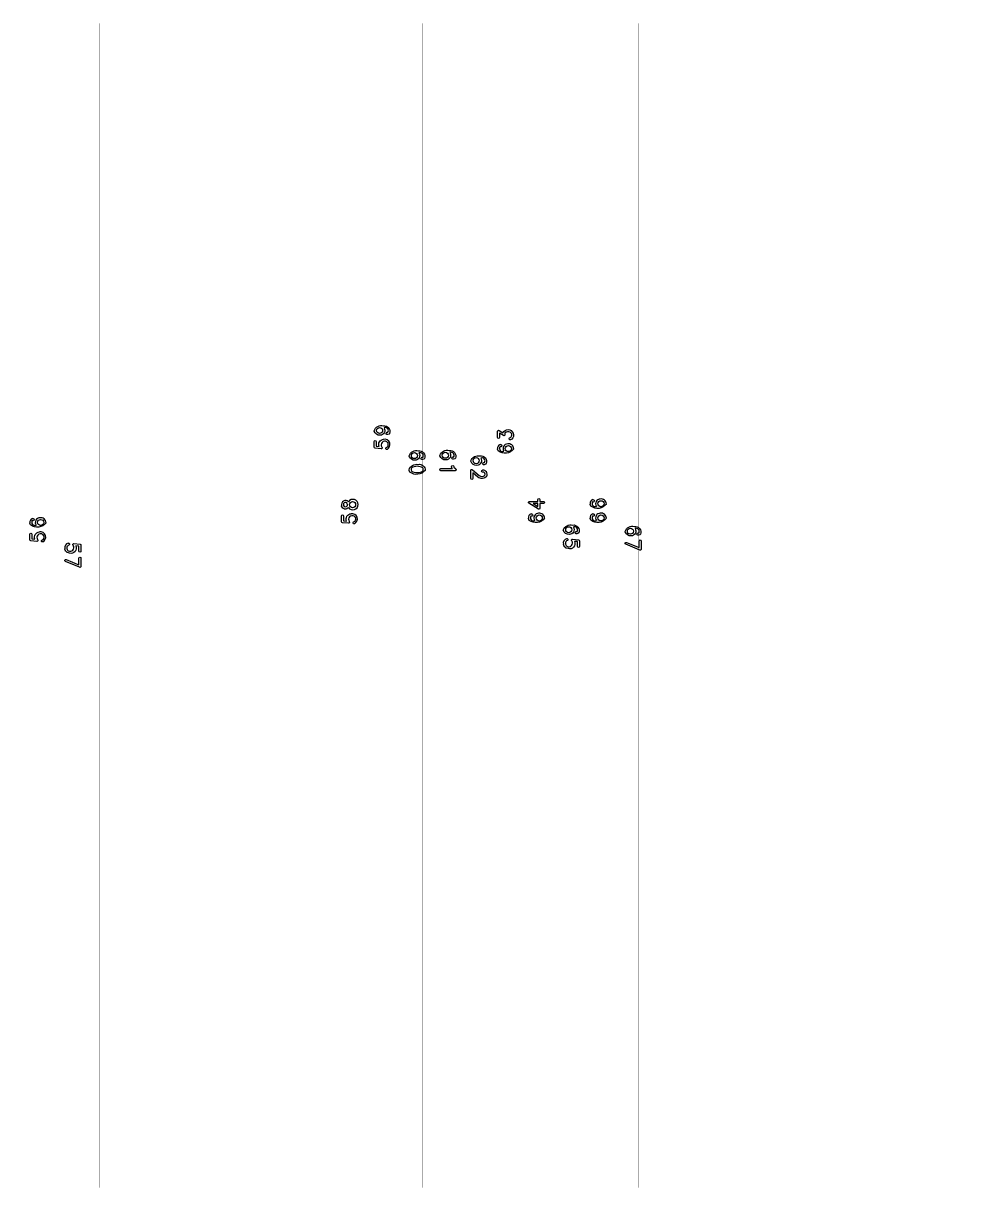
# Model space of a CAD drawing. Extents: x 726 to 4465, y 139 to 737.
# Drawn here: x 4147.9 to 4192.9, y 477.2 to 532.4 of the extents above; entities that cross this region are included whole.
import ezdxf

# ---------------------------------------------------------------- set-up
doc = ezdxf.new("R2010")
doc.units = 0
doc.layers.add('e_area', color=95, linetype='Continuous')

msp = doc.modelspace()

# ---------------------------------------------------------------- linework, layer by layer
at = {"layer": 'e_area'}
msp.add_line((4172.081, 509.665), (4172.31, 509.524), dxfattribs=at)
at = {"layer": 'e_area', "const_width": 0.00096}
for points in [[(4074.948, 477.21), (4074.948, 532.433), (4192.925, 532.433), (4192.925, 477.21), (4074.948, 477.21), (4074.948, 532.433), (4088.093, 532.433), (4088.093, 477.21)], [(4148.339, 477.21), (4148.339, 532.433), (4149.07, 532.433), (4149.07, 477.21)], [(4149.802, 477.21), (4149.802, 532.433), (4150.533, 532.433), (4150.533, 477.21)], [(4151.511, 477.21), (4151.511, 532.433), (4162.138, 532.433), (4162.138, 477.21)], [(4163.116, 477.21), (4163.116, 532.433), (4163.847, 532.433), (4163.847, 477.21)], [(4164.661, 477.21), (4164.661, 532.433), (4165.393, 532.433), (4165.393, 477.21)], [(4166.125, 477.21), (4166.125, 532.433), (4166.856, 532.433), (4166.856, 477.21)], [(4167.588, 477.21), (4167.588, 532.433), (4168.319, 532.433), (4168.319, 477.21)], [(4169.051, 477.21), (4169.051, 532.433), (4169.782, 532.433), (4169.782, 477.21)], [(4170.514, 477.21), (4170.514, 532.433), (4171.245, 532.433), (4171.245, 477.21)], [(4171.977, 477.21), (4171.977, 532.433), (4172.708, 532.433), (4172.708, 477.21)], [(4173.44, 477.21), (4173.44, 532.433), (4174.171, 532.433), (4174.171, 477.21)], [(4174.903, 477.21), (4174.903, 532.433), (4175.634, 532.433), (4175.634, 477.21)], [(4176.366, 477.21), (4176.366, 532.433), (4177.097, 532.433), (4177.097, 477.21)], [(4178.075, 477.21), (4178.075, 532.433), (4183.44, 532.433), (4183.44, 477.21)], [(4184.664, 477.21), (4184.664, 532.433), (4192.925, 532.433), (4192.925, 477.21)]]:
    msp.add_lwpolyline(points, close=True, dxfattribs=at)
at = {"layer": 'e_area'}
for points in [[(4164.547, 513.108, -0.379357), (4164.988, 513.347, -0.577025), (4165.28, 512.981, -0.205398), (4165.253, 512.954), (4165.19, 512.927)], [(4165.019, 513.244, -0.597434), (4164.832, 512.897, -0.358921), (4164.55, 513.091, -0.094518), (4164.547, 513.108)], [(4165.19, 512.927, -1.4871), (4165.198, 513.034, 0.775542), (4165.019, 513.244)], [(4170.399, 512.784), (4170.399, 513.085, -0.595487), (4170.474, 513.126), (4170.656, 513.009, -1.20818), (4171.074, 512.712)], [(4171, 513.042, 0.372798), (4170.751, 512.99), (4170.751, 512.921, -0.595487), (4170.677, 512.881), (4170.495, 512.998)], [(4171.074, 512.712), (4171.01, 512.685, -1), (4170.972, 512.773, 0.637658), (4171, 513.042)], [(4164.547, 512.327), (4164.547, 512.601, -1), (4164.643, 512.601), (4164.643, 512.37), (4164.788, 512.356, -0.52381), (4164.998, 512.702)], [(4165.148, 512.585, 0.819035), (4164.914, 512.336, -0.735142), (4164.879, 512.251), (4164.591, 512.279, -0.38852), (4164.547, 512.327)], [(4165.158, 512.227, -1), (4165.12, 512.316, 0.637658), (4165.148, 512.585)], [(4170.495, 512.998), (4170.495, 512.784, -1), (4170.399, 512.784)], [(4166.202, 511.92, -0.37921), (4166.643, 512.159, -0.575801), (4166.935, 511.792, -0.205398), (4166.909, 511.765), (4166.845, 511.738)], [(4166.674, 512.056, -0.597488), (4166.487, 511.709, -0.359207), (4166.206, 511.902, -0.094518), (4166.202, 511.92)], [(4166.845, 511.738, -1.487413), (4166.853, 511.846, 0.77518), (4166.674, 512.056)], [(4167.665, 511.936, -0.37921), (4168.106, 512.174, -0.575801), (4168.398, 511.808, -0.205398), (4168.372, 511.781), (4168.308, 511.754)], [(4168.137, 512.072, -0.597488), (4167.951, 511.725, -0.359207), (4167.669, 511.918, -0.094518), (4167.665, 511.936)], [(4168.308, 511.754, -1.487413), (4168.316, 511.862, 0.77518), (4168.137, 512.072)], [(4171.167, 512.249, -0.421647), (4170.434, 512.15), (4170.403, 512.231, -0.094518), (4170.399, 512.249)], [(4170.524, 512.458, -1.487413), (4170.517, 512.35, 0.77518), (4170.696, 512.14)], [(4166.202, 511.248, -0.384703), (4166.643, 511.514, -0.472796), (4166.967, 511.23)], [(4168.216, 511.376, -1.522153), (4168.327, 511.377), (4168.416, 511.3, -0.700289), (4168.385, 511.215), (4167.713, 511.215)], [(4169.128, 511.677, -0.37921), (4169.569, 511.916, -0.575801), (4169.861, 511.55, -0.205398), (4169.835, 511.523), (4169.771, 511.496)], [(4169.6, 511.813, -0.597488), (4169.414, 511.466, -0.359207), (4169.132, 511.659, -0.094518), (4169.128, 511.677)], [(4169.771, 511.496, -1.487413), (4169.779, 511.603, 0.77518), (4169.6, 511.813)], [(4166.967, 511.23, -0.401949), (4166.238, 511.148), (4166.206, 511.23, -0.094518), (4166.202, 511.248)], [(4167.713, 511.215, -1), (4167.713, 511.311), (4168.256, 511.311)], [(4168.256, 511.311, -0.067269), (4168.248, 511.321), (4168.216, 511.376)], [(4169.128, 510.84), (4169.128, 511.223, -0.64983), (4169.208, 511.261), (4169.524, 510.989, 0.341953), (4169.8, 510.99)], [(4169.224, 511.12), (4169.224, 510.84, -1), (4169.128, 510.84)], [(4169.89, 510.953, -0.421664), (4169.465, 510.914), (4169.224, 511.12)], [(4169.8, 510.99, 0.570936), (4169.688, 511.149, -1), (4169.688, 511.245)], [(4174.914, 509.841, -1.487413), (4174.906, 509.734, 0.77518), (4175.085, 509.524)], [(4163.329, 509.47, -0.647868), (4163.005, 509.534, -0.094518), (4163.001, 509.551)], [(4163.001, 508.797), (4163.001, 509.071, -1), (4163.097, 509.071), (4163.097, 508.84), (4163.242, 508.827, -0.52381), (4163.452, 509.172)], [(4163.261, 509.669, 0.61006), (4163.097, 509.652), (4163.097, 509.56)], [(4171.988, 509.167, -1.487413), (4171.98, 509.059, 0.77518), (4172.159, 508.849)], [(4175.557, 509.633, -0.421647), (4174.823, 509.534), (4174.792, 509.615, -0.094518), (4174.789, 509.633)], [(4174.914, 509.169, -1.487413), (4174.906, 509.062, 0.77518), (4175.085, 508.852)], [(4148.993, 508.744, -0.421647), (4148.26, 508.645), (4148.228, 508.726, -0.094518), (4148.225, 508.744)], [(4148.35, 508.953, -1.487413), (4148.342, 508.845, 0.77518), (4148.521, 508.635)], [(4163.602, 509.055, 0.819035), (4163.368, 508.806, -0.735142), (4163.333, 508.722), (4163.045, 508.749, -0.38852), (4163.001, 508.797)], [(4163.612, 508.698, -1), (4163.574, 508.786, 0.637658), (4163.602, 509.055)], [(4172.63, 508.959, -0.421647), (4171.897, 508.859), (4171.866, 508.941, -0.094518), (4171.862, 508.959)], [(4173.517, 508.4, -0.37921), (4173.958, 508.639, -0.575801), (4174.25, 508.273, -0.205398), (4174.224, 508.246), (4174.16, 508.218)], [(4175.557, 508.961, -0.421647), (4174.823, 508.862), (4174.792, 508.943, -0.094518), (4174.789, 508.961)], [(4148.225, 507.935), (4148.225, 508.209, -1), (4148.321, 508.209), (4148.321, 507.978), (4148.465, 507.965, -0.52381), (4148.675, 508.31)], [(4148.825, 508.193, 0.819035), (4148.592, 507.944, -0.735142), (4148.556, 507.86), (4148.268, 507.887, -0.38852), (4148.225, 507.935)], [(4148.835, 507.836, -1), (4148.798, 507.924, 0.637658), (4148.825, 508.193)], [(4173.989, 508.536, -0.597488), (4173.803, 508.189, -0.359207), (4173.521, 508.382, -0.094518), (4173.517, 508.4)], [(4174.16, 508.218, -1.487413), (4174.168, 508.326, 0.77518), (4173.989, 508.536)], [(4176.444, 508.333, -0.37921), (4176.884, 508.572, -0.575801), (4177.176, 508.205, -0.205398), (4177.15, 508.178), (4177.086, 508.151)], [(4176.915, 508.469, -0.597488), (4176.729, 508.122, -0.359207), (4176.447, 508.315, -0.094518), (4176.444, 508.333)], [(4177.086, 508.151, -1.487413), (4177.094, 508.259, 0.77518), (4176.915, 508.469)], [(4150.047, 507.421, 0.819206), (4150.281, 507.67, -0.735142), (4150.316, 507.754), (4150.604, 507.727, -0.38852), (4150.648, 507.679), (4150.648, 507.405, -1), (4150.552, 507.405), (4150.552, 507.635), (4150.407, 507.649, -0.644337), (4150.106, 507.304), (4150.01, 507.331, -0.111867), (4149.992, 507.341), (4149.929, 507.395, -0.126561), (4149.915, 507.415), (4149.883, 507.497, -0.094518), (4149.88, 507.515)], [(4150.037, 507.778, -1), (4150.075, 507.69, 0.637658), (4150.047, 507.421)], [(4173.685, 507.634, 0.819206), (4173.919, 507.883, -0.735142), (4173.954, 507.967), (4174.242, 507.94, -0.38852), (4174.285, 507.892), (4174.285, 507.618, -1), (4174.189, 507.618), (4174.189, 507.849), (4174.045, 507.862, -0.644337), (4173.744, 507.517), (4173.648, 507.544, -0.111867), (4173.63, 507.554), (4173.567, 507.609, -0.126561), (4173.553, 507.628), (4173.521, 507.71, -0.094518), (4173.517, 507.728)], [(4173.675, 507.991, -1), (4173.712, 507.903, 0.637658), (4173.685, 507.634)], [(4176.473, 507.726, -1), (4176.51, 507.815), (4177.116, 507.567)], [(4177.116, 507.567), (4177.116, 507.88, -1), (4177.212, 507.88), (4177.212, 507.497, -0.539005), (4177.145, 507.452), (4176.473, 507.726)], [(4149.909, 506.908, -1), (4149.946, 506.997), (4150.552, 506.749)], [(4150.552, 506.749), (4150.552, 507.062, -1), (4150.648, 507.062), (4150.648, 506.679, -0.539005), (4150.581, 506.633), (4149.909, 506.908)]]:
    msp.add_lwpolyline(points, format="xyb", dxfattribs=at)
for points in [[(4166.298, 511.256), (4166.321, 511.198, 0.272404), (4166.852, 511.198, 0.311732), (4166.852, 511.351, 0.272415), (4166.321, 511.351), (4166.298, 511.293)], [(4171.885, 509.672, -0.760999), (4171.911, 509.761), (4172.31, 509.761), (4172.31, 509.85, -1), (4172.406, 509.85), (4172.406, 509.761), (4172.582, 509.761, -1), (4172.582, 509.665), (4172.406, 509.665), (4172.406, 509.439, -0.589126), (4172.333, 509.397)]]:
    msp.add_lwpolyline(points, format="xyb", close=True, dxfattribs=at)
msp.add_lwpolyline([(4172.31, 509.524), (4172.31, 509.665), (4172.081, 509.665)], dxfattribs=at)
for centre in [(4164.803, 513.121), (4166.458, 511.932), (4167.921, 511.948), (4170.911, 512.263), (4169.384, 511.69), (4163.526, 509.606), (4175.301, 509.647), (4148.737, 508.758), (4172.374, 508.973), (4175.301, 508.975), (4173.773, 508.413), (4176.7, 508.346)]:
    msp.add_circle(centre, 0.145, dxfattribs=at)
for centre, radius, start, end in [((4165.045, 512.453), 0.253, 296.5456, 100.7621), ((4170.882, 512.263), 0.224, 90.0196, 213.4489), ((4170.923, 512.246), 0.245, 0.7979, 99.5416), ((4170.586, 512.279), 0.189, 108.9554, 189.1015), ((4169.697, 511.035), 0.21, 337.0464, 92.2276), ((4163.19, 509.605), 0.196, 44.498, 195.9022), ((4163.539, 509.606), 0.25, 213.0455, 146.9545), ((4174.975, 509.663), 0.189, 108.9554, 189.1015), ((4175.271, 509.647), 0.224, 90.0196, 213.4489), ((4175.312, 509.629), 0.245, 0.7979, 99.5416), ((4163.188, 509.601), 0.0997, 204.1523, 43.224), ((4163.499, 508.924), 0.253, 296.5456, 100.7621), ((4172.345, 508.973), 0.224, 90.0196, 213.4489), ((4172.386, 508.955), 0.245, 0.7979, 99.5416), ((4174.975, 508.991), 0.189, 108.9554, 189.1015), ((4175.271, 508.975), 0.224, 90.0196, 213.4489), ((4175.312, 508.957), 0.245, 0.7979, 99.5416), ((4148.411, 508.774), 0.189, 108.9554, 189.1015), ((4148.707, 508.758), 0.224, 90.0196, 213.4489), ((4148.748, 508.741), 0.245, 0.7979, 99.5416), ((4172.049, 508.988), 0.189, 108.9554, 189.1015), ((4148.723, 508.062), 0.253, 296.5456, 100.7621), ((4150.101, 507.561), 0.226, 106.4932, 191.8562), ((4173.739, 507.774), 0.226, 106.4932, 191.8562)]:
    msp.add_arc(centre, radius, start, end, dxfattribs=at)

doc.saveas('drawing.dxf')
